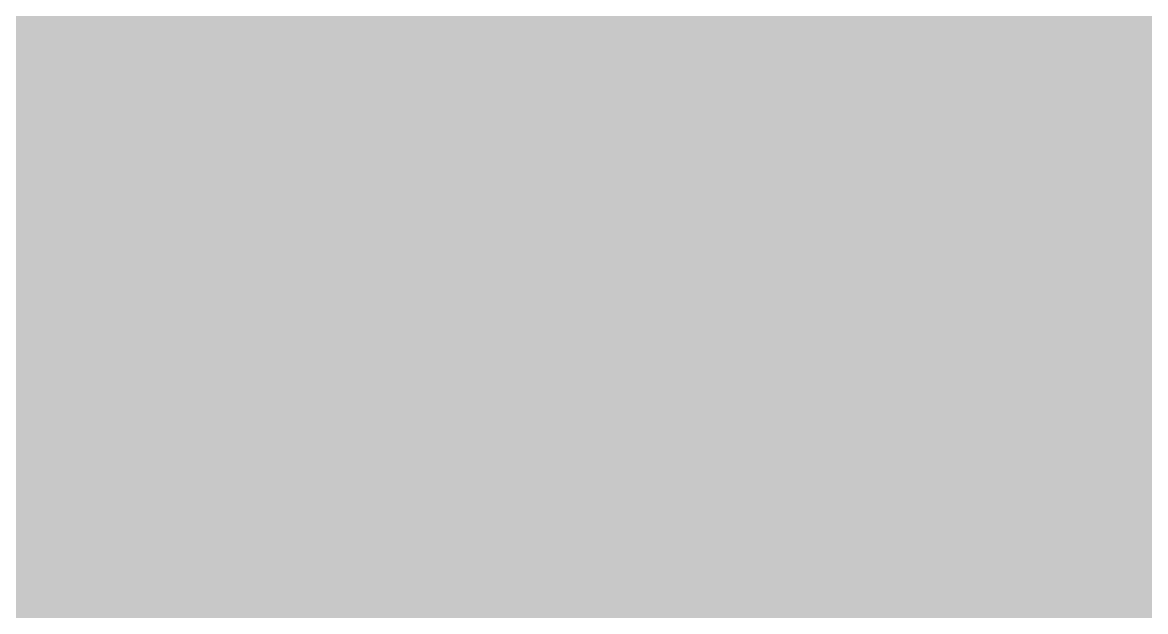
# Model space of a CAD drawing. Header units: millimetres. Extents: x -11 to 223, y -88 to 3.
# Drawn here: x 42.4487 to 42.5028, y -40.4399 to -40.4116 of the extents above; entities that cross this region are included whole.
import ezdxf

# ---------------------------------------------------------------- set-up
doc = ezdxf.new("R2010")
doc.units = ezdxf.units.MM
doc.header["$MEASUREMENT"] = 0
doc.layers.add('Bottom-Layer', color=7, linetype='Continuous', true_color=0x0000ff)
doc.layers.add('Top-Layer', color=7, linetype='Continuous', true_color=0xff0000)

msp = doc.modelspace()

# ---------------------------------------------------------------- hatches: boundary and pattern name
at = {"layer": 'Bottom-Layer'}
msp.add_hatch(color=256, dxfattribs=at).paths.add_polyline_path([(-10.335281, 1.978664), (-0.38039, 1.978664), (-0.84578, 1.726733), (-1.195487, 1.329541), (-1.386452, 0.835994), (-1.395162, 0.306862), (-1.220545, -0.192703), (-0.884101, -0.60119), (-0.427256, -0.868302), (0.093739, -0.961151), (1.793739, -0.961151), (2.314734, -0.868302), (2.771579, -0.60119), (3.108023, -0.192703), (3.28264, 0.306862), (3.27393, 0.835994), (3.082964, 1.329541), (2.733257, 1.726733), (2.267868, 1.978664), (222.628905, 1.978664), (222.628905, -87.475235), (-10.335281, -87.475235)])
at = {"layer": 'Top-Layer'}
msp.add_hatch(color=256, dxfattribs=at).paths.add_polyline_path([(-10.335281, 1.978664), (-0.38039, 1.978664), (-0.84578, 1.726733), (-1.195487, 1.329541), (-1.386452, 0.835994), (-1.395162, 0.306862), (-1.220545, -0.192703), (-0.884101, -0.60119), (-0.427256, -0.868302), (0.093739, -0.961151), (1.793739, -0.961151), (2.314734, -0.868302), (2.771579, -0.60119), (3.108023, -0.192703), (3.28264, 0.306862), (3.27393, 0.835994), (3.082964, 1.329541), (2.733257, 1.726733), (2.267868, 1.978664), (222.628905, 1.978664), (222.628905, -87.475235), (-10.335281, -87.475235)])

# ---------------------------------------------------------------- linework, layer by layer
at = {"layer": 'Bottom-Layer', "const_width": 0.0508}
msp.add_lwpolyline([(25.110936, -22.673852), (35.715648, -12.069139), (53.429422, -12.069139), (43.500119, -21.998442), (43.018084, -21.893679), (42.532822, -21.982296), (42.118928, -22.250669), (41.840028, -22.657545), (41.738995, -23.140375), (41.831361, -23.624938), (42.102926, -24.036744), (42.511946, -24.31249), (42.511946, -41.04084), (42.105574, -41.31392), (41.834208, -41.721439), (41.738945, -42.201684), (41.834208, -42.681929), (42.105574, -43.089449), (42.511946, -43.362528), (42.511946, -60.103578)], dxfattribs=at)
at = {"layer": 'Top-Layer', "const_width": 0.0508}
msp.add_lwpolyline([(40.890018, -41.760224), (41.075673, -41.723294), (41.233064, -41.618129), (43.337973, -39.513221), (43.885027, -39.513221), (44.064097, -39.465239), (44.195186, -39.33415), (44.243167, -39.15508), (44.243167, -38.608026), (44.392976, -38.458217), (45.927013, -38.458217), (45.927013, -39.15508), (46.020094, -39.395928), (46.250953, -39.511584), (46.250953, -42.064733), (44.345136, -43.970549), (40.657923, -43.970549)], dxfattribs=at)

doc.saveas('drawing.dxf')
